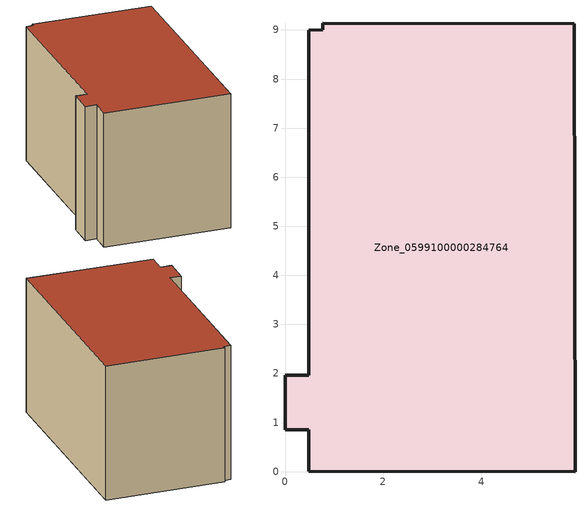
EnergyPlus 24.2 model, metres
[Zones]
Zone_0599100000284764
 floor ground (C_G): 0.48,0.85 0,0.85 0,1.96 0.48,1.96 0.48,8.99 0.77,9 0.77,9.13 5.89,9.13 5.91,0 0.48,0.01 z0
 wall outside (C_F): 0,0.85 0.48,0.85 0.48,0.01 5.91,0 5.89,9.13 0.77,9.13 0.77,9 0.48,8.99 0.48,1.96 0,1.96 0,0.85 z0:5.92
 roof outside (C_R): 5.89,9.13 0.77,9.13 0.77,9 0.48,8.99 0.48,1.96 0,1.96 0,0.85 0.48,0.85 0.48,0.01 5.91,0 z5.92
[BUILDING]
Pand.0599100000284764: North Axis=0; Terrain=City; Loads Convergence Tolerance Value=0.04; Temperature Convergence Tolerance Value=0.4; Solar Distribution=FullExterior; Maximum Number of Warmup Days=25; Minimum Number of Warmup Days=1
[Site:Location]
Rotterdam.The.Hague.AP_ZH_NLD Design_Conditions: Latitude=51.96; Longitude=4.45; Time Zone=1; Elevation=-4.5
[SITE:GROUNDTEMPERATURE:BUILDINGSURFACE]
18, 18, 18, 18, 18, 18, 18, 18, 18, 18, 18, 18
[MATERIAL] Thermal Absorptance=0.9; Solar Absorptance=0.7; Visible Absorptance=0.7
Name | Roughness | Thickness | Conductivity | Density | Specific Heat
G.TI.1946-1964 | MediumSmooth | 0.15 | 1 | 540 | 1210
F.TI.1946-1964 | Rough | 0.3 | 0.857143 | 1920 | 840
R.TI.1946-1964 | MediumRough | 0.2 | 0.277778 | 1500 | 1000
[CONSTRUCTION]
C_G: G.TI.1946-1964
C_F: F.TI.1946-1964
C_R: R.TI.1946-1964
[ZONE]
Zone_0599100000284764: Type=1; Multiplier=1; Ceiling Height=Autocalculate; Volume=Autocalculate; Floor Area=autocalculate; Part of Total Floor Area=Yes
[ZONEINFILTRATION:DESIGNFLOWRATE]
Infil_Zone_0599100000284764: Zone or ZoneList or Space or SpaceList=Zone_0599100000284764; Schedule=AlwaysOn; Design Flow Rate Calculation Method=Flow/Area; Flow Rate per Floor Area=0.003; Constant Term Coefficient=1; Temperature Term Coefficient=0; Velocity Term Coefficient=0; Velocity Squared Term Coefficient=0
[HVACTEMPLATE:ZONE:IDEALLOADSAIRSYSTEM]
Zone_0599100000284764: Maximum Heating Supply Air Temperature=50; Minimum Cooling Supply Air Temperature=13; Maximum Heating Supply Air Humidity Ratio=0.0156; Minimum Cooling Supply Air Humidity Ratio=0.0077; Heating Limit=NoLimit; Cooling Limit=NoLimit; Dehumidification Control Type=ConstantSensibleHeatRatio; Cooling Sensible Heat Ratio=0.7; Dehumidification Setpoint=60; Humidification Control Type=None; Humidification Setpoint=30; Outdoor Air Method=None; Outdoor Air Flow Rate per Person=0.00944; Outdoor Air Flow Rate per Zone Floor Area=0; Outdoor Air Flow Rate per Zone=0; Demand Controlled Ventilation Type=None; Outdoor Air Economizer Type=NoEconomizer; Heat Recovery Type=None; Sensible Heat Recovery Effectiveness=0.7; Latent Heat Recovery Effectiveness=0.65
[ZONECONTROL:THERMOSTAT]
ThermostatControl_Zone_0599100000284764: Zone or ZoneList=Zone_0599100000284764; Control Type Schedule=DualSetpointControlType; Control 1=Thermostat_Zone_0599100000284764; Temperature Difference Between Cutout And Setpoint=0
[THERMOSTATSETPOINT:DUALSETPOINT]
Thermostat_Zone_0599100000284764: Heating Setpoint Temperature Schedule=HeatingSetpoint_Zone_0599100000284764; Cooling Setpoint Temperature Schedule=CoolingSetpoint_Zone_0599100000284764
[SCHEDULE:COMPACT]
HeatingSetpoint_Zone_0599100000284764: Through: 12/31, For: AllDays, Until: 24:00, 21
CoolingSetpoint_Zone_0599100000284764: Through: 12/31, For: AllDays, Until: 24:00, 24
DualSetpointControlType: Through: 12/31, For: AllDays, Until: 24:00, 4
AlwaysOn: Through: 12/31, For: AllDays, Until: 24:00, 1
